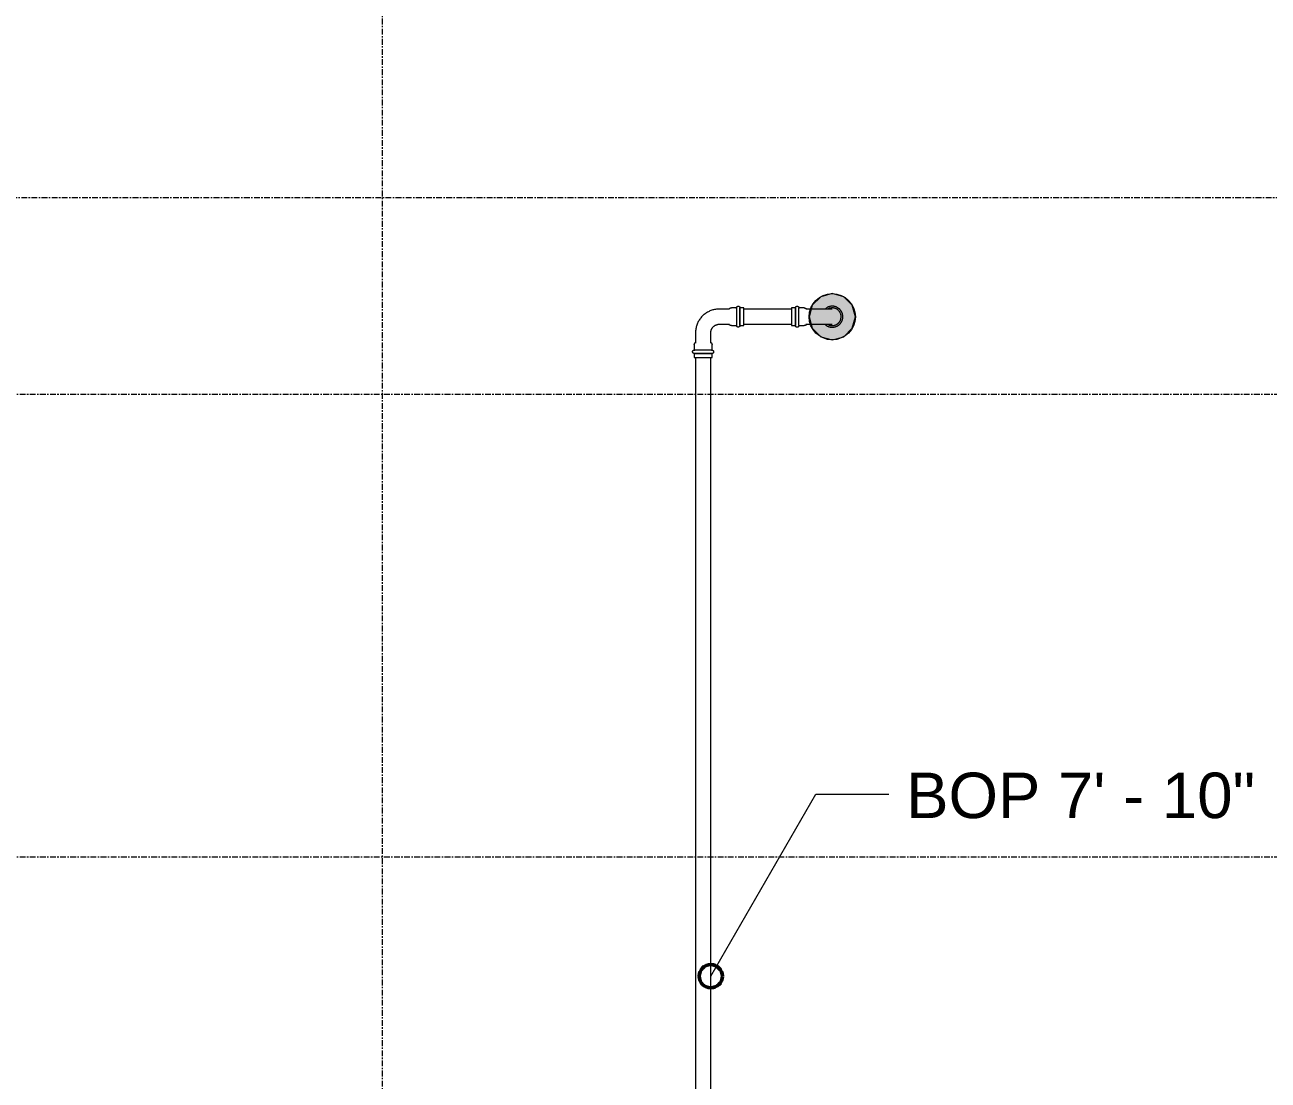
# Model space of a CAD drawing. Header units: inches. Extents: x -3679 to 241, y -496 to 1784.
# Drawn here: x -375.9 to -268.4, y 752.7 to 844 of the extents above; entities that cross this region are included whole.
import ezdxf

# ---------------------------------------------------------------- set-up
doc = ezdxf.new("R2010")
doc.units = ezdxf.units.IN
doc.header["$MEASUREMENT"] = 0
doc.linetypes.add('Grid Line', pattern=[0.875, 0.5, -0.125, 0.125, -0.125])
for name, color, linetype, lineweight in [('A-ANNO-NOTE', 250, 'Continuous', 9), ('G-ANNO-DIMS', 251, 'Continuous', 9), ('P-PIPE', 1, 'Continuous', 9), ('S-GRID', 8, 'Continuous', 9)]:
    doc.layers.add(name, color=color, linetype=linetype, lineweight=lineweight)
doc.styles.add('Arial', font='arial.ttf', dxfattribs={"height": 3.934132})

# ---------------------------------------------------------------- blocks, each defined once
blk = doc.blocks.new('Victaulic-VicPress316-Elbow 90-45deg Style P568_P571 - Standard-V2-SECOND LEVEL')
at = {"layer": 'P-PIPE'}
for p, q in [((-3203.7, 731.1), (-3203.7, 730.2)), ((-3202.39, 730.21), (-3202.39, 731.1)), ((-3203.81, 730.05), (-3203.81, 729.6)), ((-3203.05, 729.6), (-3203.81, 729.6)), ((-3203.81, 729.31), (-3203.81, 728.97)), ((-3203.05, 729.31), (-3203.81, 729.31)), ((-3202.28, 729.6), (-3203.05, 729.6)), ((-3202.28, 729.31), (-3203.05, 729.31)), ((-3202.28, 729.6), (-3202.28, 730.05)), ((-3202.28, 728.97), (-3202.28, 729.31)), ((-3203.81, 728.97), (-3203.05, 728.97)), ((-3203.05, 728.97), (-3202.28, 728.97))]:
    blk.add_line(p, q, dxfattribs=at)
at = {"layer": 'P-PIPE', "flags": 128}
for points in [[(-3203.05, 733.4), (-3203.08, 733.4), (-3203.12, 733.4), (-3203.16, 733.4), (-3203.19, 733.39), (-3203.23, 733.38), (-3203.26, 733.38), (-3203.3, 733.37), (-3203.33, 733.36), (-3203.37, 733.34), (-3203.4, 733.33), (-3203.43, 733.32), (-3203.47, 733.3), (-3203.5, 733.28), (-3203.53, 733.26), (-3203.56, 733.24), (-3203.59, 733.22), (-3203.62, 733.2), (-3203.65, 733.18), (-3203.67, 733.15), (-3203.7, 733.13), (-3203.73, 733.1), (-3203.75, 733.07), (-3203.77, 733.04), (-3203.79, 733.01), (-3203.81, 732.98), (-3203.83, 732.95), (-3203.85, 732.92), (-3203.87, 732.89), (-3203.88, 732.85), (-3203.9, 732.82), (-3203.91, 732.79), (-3203.92, 732.75), (-3203.93, 732.72), (-3203.94, 732.68), (-3203.94, 732.65), (-3203.95, 732.61), (-3203.95, 732.57), (-3203.96, 732.54), (-3203.96, 732.5), (-3203.96, 732.46), (-3203.96, 732.43), (-3203.95, 732.39), (-3203.95, 732.35), (-3203.94, 732.32), (-3203.93, 732.28), (-3203.93, 732.25), (-3203.91, 732.21), (-3203.9, 732.18), (-3203.89, 732.14), (-3203.88, 732.11), (-3203.86, 732.08), (-3203.84, 732.05), (-3203.82, 732.01), (-3203.8, 731.98), (-3203.78, 731.95), (-3203.76, 731.92), (-3203.74, 731.9), (-3203.71, 731.87)], [(-3202.39, 731.86), (-3202.37, 731.88), (-3202.34, 731.91), (-3202.32, 731.94), (-3202.3, 731.97), (-3202.28, 732), (-3202.26, 732.03), (-3202.24, 732.06), (-3202.23, 732.09), (-3202.21, 732.13), (-3202.2, 732.16), (-3202.18, 732.19), (-3202.17, 732.23), (-3202.16, 732.26), (-3202.15, 732.3), (-3202.15, 732.33), (-3202.14, 732.37), (-3202.14, 732.41), (-3202.14, 732.44), (-3202.13, 732.48), (-3202.13, 732.52), (-3202.14, 732.55), (-3202.14, 732.59), (-3202.14, 732.63), (-3202.15, 732.66), (-3202.16, 732.7), (-3202.17, 732.73), (-3202.18, 732.77), (-3202.19, 732.8), (-3202.2, 732.84), (-3202.22, 732.87), (-3202.23, 732.9), (-3202.25, 732.93), (-3202.27, 732.97), (-3202.29, 733), (-3202.31, 733.03), (-3202.33, 733.06), (-3202.35, 733.08), (-3202.38, 733.11), (-3202.4, 733.14), (-3202.43, 733.16), (-3202.46, 733.19), (-3202.49, 733.21), (-3202.51, 733.23), (-3202.55, 733.25), (-3202.58, 733.27), (-3202.61, 733.29), (-3202.64, 733.31), (-3202.67, 733.32), (-3202.71, 733.34), (-3202.74, 733.35), (-3202.78, 733.36), (-3202.81, 733.37), (-3202.85, 733.38), (-3202.88, 733.39), (-3202.92, 733.39), (-3202.95, 733.4), (-3202.99, 733.4), (-3203.03, 733.4), (-3203.05, 733.4)], [(-3203.05, 733.26), (-3203.08, 733.26), (-3203.11, 733.25), (-3203.14, 733.25), (-3203.17, 733.25), (-3203.2, 733.24), (-3203.23, 733.23), (-3203.26, 733.23), (-3203.29, 733.22), (-3203.32, 733.21), (-3203.34, 733.2), (-3203.37, 733.18), (-3203.4, 733.17), (-3203.43, 733.16), (-3203.45, 733.14), (-3203.48, 733.12), (-3203.5, 733.1), (-3203.53, 733.09), (-3203.55, 733.07), (-3203.57, 733.05), (-3203.6, 733.02), (-3203.62, 733), (-3203.64, 732.98), (-3203.66, 732.95), (-3203.67, 732.93), (-3203.69, 732.9), (-3203.71, 732.88), (-3203.72, 732.85), (-3203.74, 732.82), (-3203.75, 732.8), (-3203.76, 732.77), (-3203.77, 732.74), (-3203.78, 732.71), (-3203.79, 732.68), (-3203.8, 732.65), (-3203.8, 732.62), (-3203.81, 732.59), (-3203.81, 732.56), (-3203.81, 732.53), (-3203.81, 732.5), (-3203.81, 732.47), (-3203.81, 732.44), (-3203.81, 732.41), (-3203.8, 732.38), (-3203.8, 732.35), (-3203.79, 732.32), (-3203.78, 732.29), (-3203.78, 732.26), (-3203.77, 732.23), (-3203.76, 732.2), (-3203.74, 732.17), (-3203.73, 732.14), (-3203.72, 732.12), (-3203.7, 732.1)], [(-3203.7, 732.49), (-3203.7, 732.49), (-3203.7, 732.49), (-3203.7, 732.48), (-3203.7, 732.47), (-3203.7, 732.46), (-3203.7, 732.45), (-3203.7, 732.44), (-3203.7, 732.42), (-3203.7, 732.4), (-3203.7, 732.38), (-3203.7, 732.36), (-3203.7, 732.33), (-3203.7, 732.31), (-3203.7, 732.28), (-3203.7, 732.25), (-3203.7, 732.21), (-3203.7, 732.18), (-3203.7, 732.14), (-3203.7, 732.11), (-3203.7, 732.07), (-3203.7, 732.03), (-3203.7, 731.98), (-3203.7, 731.94), (-3203.7, 731.9), (-3203.7, 731.85), (-3203.7, 731.8), (-3203.7, 731.75), (-3203.7, 731.7), (-3203.7, 731.65), (-3203.7, 731.6), (-3203.7, 731.55), (-3203.7, 731.5), (-3203.7, 731.44), (-3203.7, 731.39), (-3203.7, 731.33), (-3203.7, 731.28), (-3203.7, 731.22), (-3203.7, 731.17), (-3203.7, 731.11), (-3203.7, 731.1)], [(-3202.39, 732.1), (-3202.37, 732.13), (-3202.36, 732.16), (-3202.34, 732.18), (-3202.33, 732.21), (-3202.32, 732.24), (-3202.31, 732.27), (-3202.3, 732.3), (-3202.3, 732.33), (-3202.29, 732.36), (-3202.29, 732.39), (-3202.28, 732.42), (-3202.28, 732.45), (-3202.28, 732.48), (-3202.28, 732.51), (-3202.28, 732.54), (-3202.28, 732.57), (-3202.29, 732.6), (-3202.29, 732.63), (-3202.3, 732.66), (-3202.31, 732.69), (-3202.32, 732.72), (-3202.33, 732.75), (-3202.34, 732.78), (-3202.35, 732.81), (-3202.36, 732.84), (-3202.38, 732.86), (-3202.39, 732.89), (-3202.41, 732.92), (-3202.43, 732.94), (-3202.44, 732.97), (-3202.46, 732.99), (-3202.48, 733.01), (-3202.51, 733.03), (-3202.53, 733.06), (-3202.55, 733.08), (-3202.58, 733.09), (-3202.6, 733.11), (-3202.62, 733.13), (-3202.65, 733.15), (-3202.68, 733.16), (-3202.7, 733.18), (-3202.73, 733.19), (-3202.76, 733.2), (-3202.79, 733.21), (-3202.82, 733.22), (-3202.85, 733.23), (-3202.88, 733.24), (-3202.91, 733.24), (-3202.94, 733.25), (-3202.97, 733.25), (-3203, 733.26), (-3203.03, 733.26), (-3203.05, 733.26)], [(-3202.39, 731.1), (-3202.39, 731.15), (-3202.39, 731.21), (-3202.39, 731.26), (-3202.39, 731.32), (-3202.39, 731.37), (-3202.39, 731.43), (-3202.39, 731.48), (-3202.39, 731.54), (-3202.39, 731.59), (-3202.39, 731.64), (-3202.39, 731.69), (-3202.39, 731.74), (-3202.39, 731.79), (-3202.39, 731.84), (-3202.39, 731.88), (-3202.39, 731.93), (-3202.39, 731.97), (-3202.39, 732.02), (-3202.39, 732.06), (-3202.39, 732.1), (-3202.39, 732.13), (-3202.39, 732.17), (-3202.39, 732.21), (-3202.39, 732.24), (-3202.39, 732.27), (-3202.39, 732.3), (-3202.39, 732.33), (-3202.39, 732.35), (-3202.39, 732.37), (-3202.39, 732.4), (-3202.39, 732.41), (-3202.39, 732.43), (-3202.39, 732.45), (-3202.39, 732.46), (-3202.39, 732.47), (-3202.39, 732.48), (-3202.39, 732.48), (-3202.39, 732.49), (-3202.39, 732.49), (-3202.39, 732.49)], [(-3203.81, 730.05), (-3203.81, 730.06), (-3203.81, 730.07), (-3203.81, 730.08), (-3203.81, 730.09), (-3203.81, 730.11), (-3203.8, 730.12), (-3203.8, 730.13), (-3203.8, 730.14), (-3203.8, 730.15), (-3203.79, 730.16), (-3203.79, 730.17), (-3203.78, 730.18), (-3203.78, 730.19), (-3203.77, 730.2), (-3203.76, 730.2), (-3203.76, 730.21), (-3203.75, 730.22), (-3203.74, 730.23), (-3203.74, 730.24), (-3203.73, 730.25), (-3203.72, 730.25), (-3203.71, 730.26), (-3203.71, 730.27), (-3203.7, 730.27)], [(-3202.39, 730.27), (-3202.38, 730.26), (-3202.37, 730.26), (-3202.36, 730.25), (-3202.36, 730.24), (-3202.35, 730.23), (-3202.34, 730.22), (-3202.33, 730.22), (-3202.33, 730.21), (-3202.32, 730.2), (-3202.32, 730.19), (-3202.31, 730.18), (-3202.31, 730.17), (-3202.3, 730.16), (-3202.3, 730.15), (-3202.29, 730.14), (-3202.29, 730.13), (-3202.29, 730.12), (-3202.29, 730.11), (-3202.28, 730.1), (-3202.28, 730.09), (-3202.28, 730.07), (-3202.28, 730.06), (-3202.28, 730.05), (-3202.28, 730.05)], [(-3203.81, 729.31), (-3203.82, 729.31), (-3203.82, 729.31), (-3203.83, 729.31), (-3203.84, 729.31), (-3203.84, 729.31), (-3203.85, 729.31), (-3203.85, 729.31), (-3203.86, 729.32), (-3203.86, 729.32), (-3203.87, 729.32), (-3203.87, 729.32), (-3203.88, 729.32), (-3203.88, 729.33), (-3203.89, 729.33), (-3203.89, 729.33), (-3203.9, 729.34), (-3203.9, 729.34), (-3203.91, 729.34), (-3203.91, 729.35), (-3203.92, 729.35), (-3203.92, 729.36), (-3203.92, 729.36), (-3203.93, 729.37), (-3203.93, 729.37), (-3203.93, 729.38), (-3203.94, 729.38), (-3203.94, 729.39), (-3203.94, 729.39), (-3203.95, 729.4), (-3203.95, 729.4), (-3203.95, 729.41), (-3203.95, 729.41), (-3203.95, 729.42), (-3203.95, 729.42), (-3203.96, 729.43), (-3203.96, 729.44), (-3203.96, 729.44), (-3203.96, 729.45), (-3203.96, 729.45), (-3203.96, 729.46), (-3203.96, 729.46), (-3203.96, 729.47), (-3203.96, 729.48), (-3203.96, 729.48), (-3203.95, 729.49), (-3203.95, 729.49), (-3203.95, 729.5), (-3203.95, 729.5), (-3203.95, 729.51), (-3203.94, 729.51), (-3203.94, 729.52), (-3203.94, 729.52), (-3203.94, 729.53), (-3203.93, 729.53), (-3203.93, 729.54), (-3203.93, 729.54), (-3203.92, 729.55), (-3203.92, 729.55), (-3203.92, 729.56), (-3203.91, 729.56), (-3203.91, 729.57), (-3203.9, 729.57), (-3203.9, 729.57), (-3203.89, 729.58), (-3203.89, 729.58), (-3203.88, 729.58), (-3203.88, 729.58), (-3203.87, 729.59), (-3203.87, 729.59), (-3203.86, 729.59), (-3203.86, 729.59), (-3203.85, 729.59), (-3203.84, 729.6), (-3203.84, 729.6), (-3203.83, 729.6), (-3203.83, 729.6), (-3203.82, 729.6), (-3203.82, 729.6), (-3203.81, 729.6)], [(-3203.05, 729.6), (-3203.08, 729.6), (-3203.11, 729.6), (-3203.14, 729.6), (-3203.17, 729.6), (-3203.2, 729.6), (-3203.23, 729.6), (-3203.26, 729.6), (-3203.29, 729.6), (-3203.32, 729.6), (-3203.34, 729.6), (-3203.37, 729.6), (-3203.4, 729.6), (-3203.43, 729.6), (-3203.45, 729.6), (-3203.48, 729.6), (-3203.5, 729.6), (-3203.53, 729.6), (-3203.55, 729.6), (-3203.57, 729.6), (-3203.6, 729.6), (-3203.62, 729.6), (-3203.64, 729.6), (-3203.66, 729.6), (-3203.67, 729.6), (-3203.69, 729.6), (-3203.71, 729.6), (-3203.72, 729.6), (-3203.74, 729.6), (-3203.75, 729.6), (-3203.76, 729.6), (-3203.77, 729.6), (-3203.78, 729.6), (-3203.79, 729.6), (-3203.8, 729.6), (-3203.8, 729.6), (-3203.81, 729.6), (-3203.81, 729.6), (-3203.81, 729.6), (-3203.81, 729.6), (-3203.81, 729.6)], [(-3203.81, 729.6), (-3203.81, 729.6), (-3203.81, 729.6), (-3203.81, 729.6), (-3203.8, 729.6), (-3203.8, 729.6), (-3203.79, 729.6), (-3203.78, 729.6), (-3203.77, 729.6)], [(-3203.77, 729.31), (-3203.78, 729.31), (-3203.79, 729.31), (-3203.8, 729.31), (-3203.8, 729.31), (-3203.81, 729.31), (-3203.81, 729.31), (-3203.81, 729.31), (-3203.81, 729.31), (-3203.81, 729.31)], [(-3203.81, 729.31), (-3203.81, 729.31), (-3203.81, 729.31), (-3203.81, 729.31), (-3203.8, 729.31), (-3203.8, 729.31), (-3203.79, 729.31), (-3203.78, 729.31), (-3203.77, 729.31), (-3203.76, 729.31), (-3203.75, 729.31), (-3203.74, 729.31), (-3203.73, 729.31), (-3203.71, 729.31), (-3203.7, 729.31), (-3203.68, 729.31), (-3203.66, 729.31), (-3203.64, 729.31), (-3203.62, 729.31), (-3203.6, 729.31), (-3203.58, 729.31), (-3203.56, 729.31), (-3203.53, 729.31), (-3203.51, 729.31), (-3203.49, 729.31), (-3203.46, 729.31), (-3203.43, 729.31), (-3203.41, 729.31), (-3203.38, 729.31), (-3203.35, 729.31), (-3203.32, 729.31), (-3203.29, 729.31), (-3203.27, 729.31), (-3203.24, 729.31), (-3203.21, 729.31), (-3203.18, 729.31), (-3203.15, 729.31), (-3203.12, 729.31), (-3203.08, 729.31), (-3203.05, 729.31), (-3203.05, 729.31)], [(-3202.28, 729.6), (-3202.28, 729.6), (-3202.28, 729.6), (-3202.29, 729.6), (-3202.29, 729.6), (-3202.29, 729.6), (-3202.3, 729.6), (-3202.31, 729.6), (-3202.32, 729.6), (-3202.33, 729.6), (-3202.34, 729.6), (-3202.35, 729.6), (-3202.37, 729.6), (-3202.38, 729.6), (-3202.4, 729.6), (-3202.41, 729.6), (-3202.43, 729.6), (-3202.45, 729.6), (-3202.47, 729.6), (-3202.49, 729.6), (-3202.51, 729.6), (-3202.53, 729.6), (-3202.56, 729.6), (-3202.58, 729.6), (-3202.61, 729.6), (-3202.63, 729.6), (-3202.66, 729.6), (-3202.68, 729.6), (-3202.71, 729.6), (-3202.74, 729.6), (-3202.77, 729.6), (-3202.8, 729.6), (-3202.83, 729.6), (-3202.86, 729.6), (-3202.89, 729.6), (-3202.92, 729.6), (-3202.95, 729.6), (-3202.98, 729.6), (-3203.01, 729.6), (-3203.04, 729.6), (-3203.05, 729.6)], [(-3203.05, 729.31), (-3203.02, 729.31), (-3202.98, 729.31), (-3202.95, 729.31), (-3202.92, 729.31), (-3202.89, 729.31), (-3202.86, 729.31), (-3202.83, 729.31), (-3202.8, 729.31), (-3202.78, 729.31), (-3202.75, 729.31), (-3202.72, 729.31), (-3202.69, 729.31), (-3202.67, 729.31), (-3202.64, 729.31), (-3202.61, 729.31), (-3202.59, 729.31), (-3202.56, 729.31), (-3202.54, 729.31), (-3202.52, 729.31), (-3202.5, 729.31), (-3202.48, 729.31), (-3202.46, 729.31), (-3202.44, 729.31), (-3202.42, 729.31), (-3202.4, 729.31), (-3202.39, 729.31), (-3202.37, 729.31), (-3202.36, 729.31), (-3202.34, 729.31), (-3202.33, 729.31), (-3202.32, 729.31), (-3202.31, 729.31), (-3202.3, 729.31), (-3202.3, 729.31), (-3202.29, 729.31), (-3202.29, 729.31), (-3202.28, 729.31), (-3202.28, 729.31), (-3202.28, 729.31), (-3202.28, 729.31)], [(-3202.32, 729.6), (-3202.31, 729.6), (-3202.3, 729.6), (-3202.3, 729.6), (-3202.29, 729.6), (-3202.29, 729.6), (-3202.28, 729.6), (-3202.28, 729.6), (-3202.28, 729.6), (-3202.28, 729.6)], [(-3202.28, 729.31), (-3202.28, 729.31), (-3202.28, 729.31), (-3202.29, 729.31), (-3202.29, 729.31), (-3202.29, 729.31), (-3202.3, 729.31), (-3202.31, 729.31), (-3202.32, 729.31)], [(-3202.28, 729.6), (-3202.27, 729.6), (-3202.27, 729.6), (-3202.26, 729.6), (-3202.26, 729.6), (-3202.25, 729.6), (-3202.24, 729.6), (-3202.24, 729.59), (-3202.23, 729.59), (-3202.23, 729.59), (-3202.22, 729.59), (-3202.22, 729.59), (-3202.21, 729.58), (-3202.21, 729.58), (-3202.2, 729.58), (-3202.2, 729.57), (-3202.19, 729.57), (-3202.19, 729.57), (-3202.18, 729.56), (-3202.18, 729.56), (-3202.18, 729.56), (-3202.17, 729.55), (-3202.17, 729.55), (-3202.16, 729.54), (-3202.16, 729.54), (-3202.16, 729.53), (-3202.15, 729.53), (-3202.15, 729.52), (-3202.15, 729.52), (-3202.15, 729.51), (-3202.14, 729.51), (-3202.14, 729.5), (-3202.14, 729.5), (-3202.14, 729.49), (-3202.14, 729.48), (-3202.14, 729.48), (-3202.14, 729.47), (-3202.13, 729.47), (-3202.13, 729.46), (-3202.13, 729.46), (-3202.13, 729.45), (-3202.13, 729.44), (-3202.13, 729.44), (-3202.14, 729.43), (-3202.14, 729.43), (-3202.14, 729.42), (-3202.14, 729.42), (-3202.14, 729.41), (-3202.14, 729.4), (-3202.14, 729.4), (-3202.15, 729.39), (-3202.15, 729.39), (-3202.15, 729.38), (-3202.16, 729.38), (-3202.16, 729.37), (-3202.16, 729.37), (-3202.17, 729.36), (-3202.17, 729.36), (-3202.17, 729.35), (-3202.18, 729.35), (-3202.18, 729.35), (-3202.19, 729.34), (-3202.19, 729.34), (-3202.19, 729.34), (-3202.2, 729.33), (-3202.2, 729.33), (-3202.21, 729.33), (-3202.21, 729.32), (-3202.22, 729.32), (-3202.23, 729.32), (-3202.23, 729.32), (-3202.24, 729.32), (-3202.24, 729.31), (-3202.25, 729.31), (-3202.25, 729.31), (-3202.26, 729.31), (-3202.26, 729.31), (-3202.27, 729.31), (-3202.28, 729.31), (-3202.28, 729.31)]]:
    blk.add_lwpolyline(points, dxfattribs=at)
blk = doc.blocks.new('Victaulic-VicPress316-Elbow 90-45deg Style P568_P571 - Standard-V1-SECOND LEVEL')
at = {"layer": 'P-PIPE'}
for p, q in [((-0.77, 3.52), (-0.77, 3.18)), ((0.77, 3.52), (-0.77, 3.52)), ((0.77, 3.18), (0.77, 3.52)), ((-0.77, 3.18), (0.77, 3.18)), ((-0.77, 2.89), (-0.77, 2.44)), ((-0.77, 2.89), (0.77, 2.89)), ((-0.66, 2.28), (-0.66, 1.39)), ((0.66, 1.39), (0.66, 2.28)), ((0.77, 2.44), (0.77, 2.89)), ((-3.18, 0.77), (-3.52, 0.77)), ((-3.52, 0.77), (-3.52, -0.77)), ((-3.18, -0.77), (-3.18, 0.77)), ((-2.44, 0.77), (-2.89, 0.77)), ((-2.89, -0.77), (-2.89, 0.77)), ((-1.39, 0.66), (-2.28, 0.66)), ((-3.52, -0.77), (-3.18, -0.77)), ((-2.89, -0.77), (-2.44, -0.77)), ((-2.28, -0.66), (-1.39, -0.66))]:
    blk.add_line(p, q, dxfattribs=at)
at = {"layer": 'P-PIPE', "flags": 128}
for points in [[(-0.77, 2.89), (-0.77, 2.89), (-0.78, 2.89), (-0.78, 2.89), (-0.79, 2.89), (-0.8, 2.89), (-0.8, 2.89), (-0.81, 2.9), (-0.81, 2.9), (-0.82, 2.9), (-0.82, 2.9), (-0.83, 2.9), (-0.83, 2.91), (-0.84, 2.91), (-0.84, 2.91), (-0.85, 2.92), (-0.85, 2.92), (-0.86, 2.92), (-0.86, 2.93), (-0.87, 2.93), (-0.87, 2.93), (-0.87, 2.94), (-0.88, 2.94), (-0.88, 2.95), (-0.89, 2.95), (-0.89, 2.96), (-0.89, 2.96), (-0.89, 2.97), (-0.9, 2.97), (-0.9, 2.98), (-0.9, 2.98), (-0.9, 2.99), (-0.91, 2.99), (-0.91, 3), (-0.91, 3.01), (-0.91, 3.01), (-0.91, 3.02), (-0.91, 3.02), (-0.91, 3.03), (-0.91, 3.03), (-0.91, 3.04), (-0.91, 3.05), (-0.91, 3.05), (-0.91, 3.06), (-0.91, 3.06), (-0.91, 3.07), (-0.91, 3.07), (-0.91, 3.08), (-0.9, 3.09), (-0.9, 3.09), (-0.9, 3.1), (-0.9, 3.1), (-0.89, 3.11), (-0.89, 3.11), (-0.89, 3.12), (-0.88, 3.12), (-0.88, 3.13), (-0.88, 3.13), (-0.87, 3.14), (-0.87, 3.14), (-0.86, 3.14), (-0.86, 3.15), (-0.86, 3.15), (-0.85, 3.15), (-0.85, 3.16), (-0.84, 3.16), (-0.84, 3.16), (-0.83, 3.17), (-0.83, 3.17), (-0.82, 3.17), (-0.82, 3.17), (-0.81, 3.17), (-0.8, 3.18), (-0.8, 3.18), (-0.79, 3.18), (-0.79, 3.18), (-0.78, 3.18), (-0.78, 3.18), (-0.77, 3.18), (-0.77, 3.18)], [(0.77, 3.18), (0.77, 3.18), (0.76, 3.18), (0.76, 3.18), (0.76, 3.18), (0.75, 3.18), (0.74, 3.18), (0.74, 3.18), (0.73, 3.18), (0.72, 3.18), (0.71, 3.18), (0.69, 3.18), (0.68, 3.18), (0.67, 3.18), (0.65, 3.18), (0.63, 3.18), (0.61, 3.18), (0.6, 3.18), (0.58, 3.18), (0.56, 3.18), (0.53, 3.18), (0.51, 3.18), (0.49, 3.18), (0.46, 3.18), (0.44, 3.18), (0.41, 3.18), (0.39, 3.18), (0.36, 3.18), (0.33, 3.18), (0.31, 3.18), (0.28, 3.18), (0.25, 3.18), (0.22, 3.18), (0.19, 3.18), (0.16, 3.18), (0.13, 3.18), (0.1, 3.18), (0.07, 3.18), (0.04, 3.18), (0.01, 3.18), (-0.02, 3.18), (-0.05, 3.18), (-0.08, 3.18), (-0.11, 3.18), (-0.14, 3.18), (-0.17, 3.18), (-0.2, 3.18), (-0.23, 3.18), (-0.26, 3.18), (-0.29, 3.18), (-0.32, 3.18), (-0.35, 3.18), (-0.37, 3.18), (-0.4, 3.18), (-0.43, 3.18), (-0.45, 3.18), (-0.48, 3.18), (-0.5, 3.18), (-0.52, 3.18), (-0.54, 3.18), (-0.57, 3.18), (-0.59, 3.18), (-0.6, 3.18), (-0.62, 3.18), (-0.64, 3.18), (-0.66, 3.18), (-0.67, 3.18), (-0.69, 3.18), (-0.7, 3.18), (-0.71, 3.18), (-0.72, 3.18), (-0.73, 3.18), (-0.74, 3.18), (-0.75, 3.18), (-0.75, 3.18), (-0.76, 3.18), (-0.76, 3.18), (-0.77, 3.18), (-0.77, 3.18), (-0.77, 3.18)], [(-0.77, 3.18), (-0.77, 3.18), (-0.76, 3.18), (-0.76, 3.18), (-0.76, 3.18), (-0.75, 3.18), (-0.74, 3.18), (-0.74, 3.18), (-0.73, 3.18)], [(-0.77, 2.89), (-0.77, 2.89), (-0.76, 2.89), (-0.76, 2.89), (-0.76, 2.89), (-0.75, 2.89), (-0.74, 2.89), (-0.74, 2.89), (-0.73, 2.89), (-0.72, 2.89), (-0.71, 2.89), (-0.69, 2.89), (-0.68, 2.89), (-0.67, 2.89), (-0.65, 2.89), (-0.63, 2.89), (-0.61, 2.89), (-0.6, 2.89), (-0.58, 2.89), (-0.56, 2.89), (-0.53, 2.89), (-0.51, 2.89), (-0.49, 2.89), (-0.46, 2.89), (-0.44, 2.89), (-0.41, 2.89), (-0.39, 2.89), (-0.36, 2.89), (-0.33, 2.89), (-0.31, 2.89), (-0.28, 2.89), (-0.25, 2.89), (-0.22, 2.89), (-0.19, 2.89), (-0.16, 2.89), (-0.13, 2.89), (-0.1, 2.89), (-0.07, 2.89), (-0.04, 2.89), (-0.01, 2.89), (0.02, 2.89), (0.05, 2.89), (0.08, 2.89), (0.11, 2.89), (0.14, 2.89), (0.17, 2.89), (0.2, 2.89), (0.23, 2.89), (0.26, 2.89), (0.29, 2.89), (0.32, 2.89), (0.35, 2.89), (0.37, 2.89), (0.4, 2.89), (0.43, 2.89), (0.45, 2.89), (0.48, 2.89), (0.5, 2.89), (0.52, 2.89), (0.54, 2.89), (0.57, 2.89), (0.59, 2.89), (0.6, 2.89), (0.62, 2.89), (0.64, 2.89), (0.66, 2.89), (0.67, 2.89), (0.69, 2.89), (0.7, 2.89), (0.71, 2.89), (0.72, 2.89), (0.73, 2.89), (0.74, 2.89), (0.75, 2.89), (0.75, 2.89), (0.76, 2.89), (0.76, 2.89), (0.77, 2.89), (0.77, 2.89), (0.77, 2.89)], [(-0.72, 2.89), (-0.73, 2.89), (-0.74, 2.89), (-0.75, 2.89), (-0.75, 2.89), (-0.76, 2.89), (-0.76, 2.89), (-0.77, 2.89), (-0.77, 2.89), (-0.77, 2.89)], [(-0.66, 2.22), (-0.67, 2.23), (-0.67, 2.23), (-0.68, 2.24), (-0.69, 2.25), (-0.7, 2.26), (-0.7, 2.27), (-0.71, 2.27), (-0.72, 2.28), (-0.72, 2.29), (-0.73, 2.3), (-0.73, 2.31), (-0.74, 2.32), (-0.74, 2.33), (-0.75, 2.34), (-0.75, 2.35), (-0.76, 2.36), (-0.76, 2.37), (-0.76, 2.38), (-0.76, 2.39), (-0.76, 2.4), (-0.77, 2.42), (-0.77, 2.43), (-0.77, 2.44), (-0.77, 2.44)], [(0.77, 2.44), (0.77, 2.43), (0.77, 2.42), (0.76, 2.41), (0.76, 2.4), (0.76, 2.38), (0.76, 2.37), (0.76, 2.36), (0.75, 2.35), (0.75, 2.34), (0.74, 2.33), (0.74, 2.32), (0.74, 2.31), (0.73, 2.3), (0.72, 2.29), (0.72, 2.29), (0.71, 2.28), (0.71, 2.27), (0.7, 2.26), (0.69, 2.25), (0.68, 2.24), (0.68, 2.24), (0.67, 2.23), (0.66, 2.22), (0.66, 2.22)], [(0.72, 3.18), (0.73, 3.18), (0.74, 3.18), (0.75, 3.18), (0.75, 3.18), (0.76, 3.18), (0.76, 3.18), (0.77, 3.18), (0.77, 3.18), (0.77, 3.18)], [(0.77, 2.89), (0.77, 2.89), (0.76, 2.89), (0.76, 2.89), (0.76, 2.89), (0.75, 2.89), (0.74, 2.89), (0.74, 2.89), (0.73, 2.89)], [(0.77, 3.18), (0.77, 3.18), (0.78, 3.18), (0.78, 3.18), (0.79, 3.18), (0.8, 3.18), (0.8, 3.18), (0.81, 3.18), (0.81, 3.17), (0.82, 3.17), (0.82, 3.17), (0.83, 3.17), (0.83, 3.17), (0.84, 3.16), (0.84, 3.16), (0.85, 3.16), (0.85, 3.15), (0.86, 3.15), (0.86, 3.15), (0.87, 3.14), (0.87, 3.14), (0.87, 3.13), (0.88, 3.13), (0.88, 3.12), (0.89, 3.12), (0.89, 3.11), (0.89, 3.11), (0.89, 3.1), (0.9, 3.1), (0.9, 3.09), (0.9, 3.09), (0.9, 3.08), (0.91, 3.08), (0.91, 3.07), (0.91, 3.07), (0.91, 3.06), (0.91, 3.05), (0.91, 3.05), (0.91, 3.04), (0.91, 3.04), (0.91, 3.03), (0.91, 3.03), (0.91, 3.02), (0.91, 3.01), (0.91, 3.01), (0.91, 3), (0.91, 3), (0.91, 2.99), (0.9, 2.99), (0.9, 2.98), (0.9, 2.98), (0.9, 2.97), (0.89, 2.97), (0.89, 2.96), (0.89, 2.96), (0.88, 2.95), (0.88, 2.95), (0.88, 2.94), (0.87, 2.94), (0.87, 2.93), (0.86, 2.93), (0.86, 2.92), (0.86, 2.92), (0.85, 2.92), (0.85, 2.91), (0.84, 2.91), (0.84, 2.91), (0.83, 2.91), (0.83, 2.9), (0.82, 2.9), (0.82, 2.9), (0.81, 2.9), (0.8, 2.9), (0.8, 2.89), (0.79, 2.89), (0.79, 2.89), (0.78, 2.89), (0.78, 2.89), (0.77, 2.89), (0.77, 2.89)], [(-0.66, 1.39), (-0.66, 1.36), (-0.66, 1.33), (-0.66, 1.3), (-0.67, 1.28), (-0.67, 1.25), (-0.68, 1.22), (-0.69, 1.19), (-0.69, 1.16), (-0.7, 1.13), (-0.72, 1.11), (-0.73, 1.08), (-0.74, 1.05), (-0.75, 1.03), (-0.77, 1), (-0.79, 0.98), (-0.8, 0.95), (-0.82, 0.93), (-0.84, 0.91), (-0.86, 0.89), (-0.88, 0.87), (-0.9, 0.85), (-0.92, 0.83), (-0.95, 0.81), (-0.97, 0.79), (-1, 0.77), (-1.02, 0.76), (-1.05, 0.74), (-1.07, 0.73), (-1.1, 0.72), (-1.13, 0.71), (-1.15, 0.7), (-1.18, 0.69), (-1.21, 0.68), (-1.24, 0.67), (-1.27, 0.67), (-1.3, 0.66), (-1.33, 0.66), (-1.36, 0.66), (-1.39, 0.66), (-1.39, 0.66)], [(-1.39, -0.66), (-1.31, -0.66), (-1.23, -0.65), (-1.15, -0.64), (-1.07, -0.63), (-0.99, -0.62), (-0.91, -0.6), (-0.83, -0.58), (-0.75, -0.55), (-0.67, -0.53), (-0.59, -0.5), (-0.52, -0.46), (-0.45, -0.43), (-0.37, -0.39), (-0.3, -0.34), (-0.24, -0.3), (-0.17, -0.25), (-0.1, -0.2), (-0.04, -0.15), (0.02, -0.09), (0.08, -0.04), (0.13, 0.02), (0.19, 0.09), (0.24, 0.15), (0.29, 0.22), (0.33, 0.29), (0.38, 0.35), (0.42, 0.43), (0.45, 0.5), (0.49, 0.57), (0.52, 0.65), (0.55, 0.73), (0.57, 0.81), (0.59, 0.88), (0.61, 0.96), (0.63, 1.04), (0.64, 1.13), (0.65, 1.21), (0.65, 1.29), (0.66, 1.37), (0.66, 1.39)], [(-3.18, 0.77), (-3.18, 0.77), (-3.18, 0.78), (-3.18, 0.78), (-3.18, 0.79), (-3.18, 0.8), (-3.18, 0.8), (-3.18, 0.81), (-3.17, 0.81), (-3.17, 0.82), (-3.17, 0.82), (-3.17, 0.83), (-3.17, 0.83), (-3.16, 0.84), (-3.16, 0.84), (-3.16, 0.85), (-3.15, 0.85), (-3.15, 0.86), (-3.15, 0.86), (-3.14, 0.87), (-3.14, 0.87), (-3.13, 0.87), (-3.13, 0.88), (-3.12, 0.88), (-3.12, 0.89), (-3.11, 0.89), (-3.11, 0.89), (-3.1, 0.89), (-3.1, 0.9), (-3.09, 0.9), (-3.09, 0.9), (-3.08, 0.9), (-3.08, 0.91), (-3.07, 0.91), (-3.07, 0.91), (-3.06, 0.91), (-3.05, 0.91), (-3.05, 0.91), (-3.04, 0.91), (-3.04, 0.91), (-3.03, 0.91), (-3.03, 0.91), (-3.02, 0.91), (-3.01, 0.91), (-3.01, 0.91), (-3, 0.91), (-3, 0.91), (-2.99, 0.91), (-2.99, 0.9), (-2.98, 0.9), (-2.98, 0.9), (-2.97, 0.9), (-2.97, 0.89), (-2.96, 0.89), (-2.96, 0.89), (-2.95, 0.88), (-2.95, 0.88), (-2.94, 0.88), (-2.94, 0.87), (-2.93, 0.87), (-2.93, 0.86), (-2.92, 0.86), (-2.92, 0.86), (-2.92, 0.85), (-2.91, 0.85), (-2.91, 0.84), (-2.91, 0.84), (-2.91, 0.83), (-2.9, 0.83), (-2.9, 0.82), (-2.9, 0.82), (-2.9, 0.81), (-2.9, 0.8), (-2.89, 0.8), (-2.89, 0.79), (-2.89, 0.79), (-2.89, 0.78), (-2.89, 0.78), (-2.89, 0.77), (-2.89, 0.77)], [(-3.18, 0.77), (-3.18, 0.77), (-3.18, 0.76), (-3.18, 0.76), (-3.18, 0.76), (-3.18, 0.75), (-3.18, 0.74), (-3.18, 0.74), (-3.18, 0.73), (-3.18, 0.72), (-3.18, 0.71), (-3.18, 0.69), (-3.18, 0.68), (-3.18, 0.67), (-3.18, 0.65), (-3.18, 0.63), (-3.18, 0.61), (-3.18, 0.6), (-3.18, 0.58), (-3.18, 0.56), (-3.18, 0.53), (-3.18, 0.51), (-3.18, 0.49), (-3.18, 0.46), (-3.18, 0.44), (-3.18, 0.41), (-3.18, 0.39), (-3.18, 0.36), (-3.18, 0.33), (-3.18, 0.31), (-3.18, 0.28), (-3.18, 0.25), (-3.18, 0.22), (-3.18, 0.19), (-3.18, 0.16), (-3.18, 0.13), (-3.18, 0.1), (-3.18, 0.07), (-3.18, 0.04), (-3.18, 0.01), (-3.18, -0.02), (-3.18, -0.05), (-3.18, -0.08), (-3.18, -0.11), (-3.18, -0.14), (-3.18, -0.17), (-3.18, -0.2), (-3.18, -0.23), (-3.18, -0.26), (-3.18, -0.29), (-3.18, -0.32), (-3.18, -0.35), (-3.18, -0.37), (-3.18, -0.4), (-3.18, -0.43), (-3.18, -0.45), (-3.18, -0.48), (-3.18, -0.5), (-3.18, -0.52), (-3.18, -0.54), (-3.18, -0.57), (-3.18, -0.59), (-3.18, -0.6), (-3.18, -0.62), (-3.18, -0.64), (-3.18, -0.66), (-3.18, -0.67), (-3.18, -0.69), (-3.18, -0.7), (-3.18, -0.71), (-3.18, -0.72), (-3.18, -0.73), (-3.18, -0.74), (-3.18, -0.75), (-3.18, -0.75), (-3.18, -0.76), (-3.18, -0.76), (-3.18, -0.77), (-3.18, -0.77), (-3.18, -0.77)], [(-3.18, 0.72), (-3.18, 0.73), (-3.18, 0.74), (-3.18, 0.75), (-3.18, 0.75), (-3.18, 0.76), (-3.18, 0.76), (-3.18, 0.77), (-3.18, 0.77), (-3.18, 0.77)], [(-2.89, -0.77), (-2.89, -0.77), (-2.89, -0.76), (-2.89, -0.76), (-2.89, -0.76), (-2.89, -0.75), (-2.89, -0.74), (-2.89, -0.74), (-2.89, -0.73), (-2.89, -0.72), (-2.89, -0.71), (-2.89, -0.69), (-2.89, -0.68), (-2.89, -0.67), (-2.89, -0.65), (-2.89, -0.63), (-2.89, -0.61), (-2.89, -0.6), (-2.89, -0.58), (-2.89, -0.56), (-2.89, -0.53), (-2.89, -0.51), (-2.89, -0.49), (-2.89, -0.46), (-2.89, -0.44), (-2.89, -0.41), (-2.89, -0.39), (-2.89, -0.36), (-2.89, -0.33), (-2.89, -0.31), (-2.89, -0.28), (-2.89, -0.25), (-2.89, -0.22), (-2.89, -0.19), (-2.89, -0.16), (-2.89, -0.13), (-2.89, -0.1), (-2.89, -0.07), (-2.89, -0.04), (-2.89, -0.01), (-2.89, 0.02), (-2.89, 0.05), (-2.89, 0.08), (-2.89, 0.11), (-2.89, 0.14), (-2.89, 0.17), (-2.89, 0.2), (-2.89, 0.23), (-2.89, 0.26), (-2.89, 0.29), (-2.89, 0.32), (-2.89, 0.35), (-2.89, 0.37), (-2.89, 0.4), (-2.89, 0.43), (-2.89, 0.45), (-2.89, 0.48), (-2.89, 0.5), (-2.89, 0.52), (-2.89, 0.54), (-2.89, 0.57), (-2.89, 0.59), (-2.89, 0.6), (-2.89, 0.62), (-2.89, 0.64), (-2.89, 0.66), (-2.89, 0.67), (-2.89, 0.69), (-2.89, 0.7), (-2.89, 0.71), (-2.89, 0.72), (-2.89, 0.73), (-2.89, 0.74), (-2.89, 0.75), (-2.89, 0.75), (-2.89, 0.76), (-2.89, 0.76), (-2.89, 0.77), (-2.89, 0.77), (-2.89, 0.77)], [(-2.89, 0.77), (-2.89, 0.77), (-2.89, 0.76), (-2.89, 0.76), (-2.89, 0.76), (-2.89, 0.75), (-2.89, 0.74), (-2.89, 0.74), (-2.89, 0.73)], [(-2.44, 0.77), (-2.43, 0.77), (-2.42, 0.77), (-2.41, 0.76), (-2.4, 0.76), (-2.38, 0.76), (-2.37, 0.76), (-2.36, 0.76), (-2.35, 0.75), (-2.34, 0.75), (-2.33, 0.74), (-2.32, 0.74), (-2.31, 0.74), (-2.3, 0.73), (-2.29, 0.72), (-2.29, 0.72), (-2.28, 0.71), (-2.27, 0.71), (-2.26, 0.7), (-2.25, 0.69), (-2.24, 0.68), (-2.24, 0.68), (-2.23, 0.67), (-2.22, 0.66), (-2.22, 0.66)], [(-3.18, -0.77), (-3.18, -0.77), (-3.18, -0.76), (-3.18, -0.76), (-3.18, -0.76), (-3.18, -0.75), (-3.18, -0.74), (-3.18, -0.74), (-3.18, -0.73)], [(-2.89, -0.77), (-2.89, -0.77), (-2.89, -0.78), (-2.89, -0.78), (-2.89, -0.79), (-2.89, -0.8), (-2.89, -0.8), (-2.9, -0.81), (-2.9, -0.81), (-2.9, -0.82), (-2.9, -0.82), (-2.9, -0.83), (-2.91, -0.83), (-2.91, -0.84), (-2.91, -0.84), (-2.92, -0.85), (-2.92, -0.85), (-2.92, -0.86), (-2.93, -0.86), (-2.93, -0.87), (-2.93, -0.87), (-2.94, -0.87), (-2.94, -0.88), (-2.95, -0.88), (-2.95, -0.89), (-2.96, -0.89), (-2.96, -0.89), (-2.97, -0.89), (-2.97, -0.9), (-2.98, -0.9), (-2.98, -0.9), (-2.99, -0.9), (-2.99, -0.91), (-3, -0.91), (-3.01, -0.91), (-3.01, -0.91), (-3.02, -0.91), (-3.02, -0.91), (-3.03, -0.91), (-3.03, -0.91), (-3.04, -0.91), (-3.05, -0.91), (-3.05, -0.91), (-3.06, -0.91), (-3.06, -0.91), (-3.07, -0.91), (-3.07, -0.91), (-3.08, -0.91), (-3.09, -0.9), (-3.09, -0.9), (-3.1, -0.9), (-3.1, -0.9), (-3.11, -0.89), (-3.11, -0.89), (-3.12, -0.89), (-3.12, -0.88), (-3.13, -0.88), (-3.13, -0.88), (-3.14, -0.87), (-3.14, -0.87), (-3.14, -0.86), (-3.15, -0.86), (-3.15, -0.86), (-3.15, -0.85), (-3.16, -0.85), (-3.16, -0.84), (-3.16, -0.84), (-3.17, -0.83), (-3.17, -0.83), (-3.17, -0.82), (-3.17, -0.82), (-3.17, -0.81), (-3.18, -0.8), (-3.18, -0.8), (-3.18, -0.79), (-3.18, -0.79), (-3.18, -0.78), (-3.18, -0.78), (-3.18, -0.77), (-3.18, -0.77)], [(-2.89, -0.72), (-2.89, -0.73), (-2.89, -0.74), (-2.89, -0.75), (-2.89, -0.75), (-2.89, -0.76), (-2.89, -0.76), (-2.89, -0.77), (-2.89, -0.77), (-2.89, -0.77)], [(-2.22, -0.66), (-2.23, -0.67), (-2.23, -0.67), (-2.24, -0.68), (-2.25, -0.69), (-2.26, -0.7), (-2.27, -0.7), (-2.27, -0.71), (-2.28, -0.72), (-2.29, -0.72), (-2.3, -0.73), (-2.31, -0.73), (-2.32, -0.74), (-2.33, -0.74), (-2.34, -0.75), (-2.35, -0.75), (-2.36, -0.76), (-2.37, -0.76), (-2.38, -0.76), (-2.39, -0.76), (-2.4, -0.76), (-2.42, -0.77), (-2.43, -0.77), (-2.44, -0.77), (-2.44, -0.77)]]:
    blk.add_lwpolyline(points, dxfattribs=at)

msp = doc.modelspace()

# ---------------------------------------------------------------- hatches: boundary and pattern name
at = {"layer": 'A-ANNO-NOTE'}
msp.add_hatch(color=256, dxfattribs=at).paths.add_polyline_path([(-306.11, 816.71), (-305.11, 816.98), (-304.38, 817.71), (-304.11, 818.71), (-304.38, 819.71), (-305.11, 820.44), (-306.11, 820.71), (-307.11, 820.44), (-307.84, 819.71), (-308.11, 818.71), (-307.84, 817.71), (-307.11, 816.98)], flags=0)
h = msp.add_hatch(color=256, dxfattribs=at)
edge = h.paths.add_edge_path(flags=0)
edge.add_arc((-306.11, 818.71), 2, 0, 360)

# ---------------------------------------------------------------- linework, layer by layer
for p, q in [((-306.11, 820.71), (-307.11, 820.44)), ((-305.11, 820.44), (-306.11, 820.71)), ((-307.84, 819.71), (-308.11, 818.71)), ((-307.11, 820.44), (-307.84, 819.71)), ((-304.38, 819.71), (-305.11, 820.44)), ((-304.11, 818.71), (-304.38, 819.71)), ((-308.11, 818.71), (-307.84, 817.71)), ((-304.38, 817.71), (-304.11, 818.71)), ((-307.84, 817.71), (-307.11, 816.98)), ((-305.11, 816.98), (-304.38, 817.71)), ((-307.11, 816.98), (-306.11, 816.71)), ((-306.11, 816.71), (-305.11, 816.98))]:
    msp.add_line(p, q, dxfattribs=at)
msp.add_circle((-306.11, 818.71), 2, dxfattribs=at)
at = {"layer": 'G-ANNO-DIMS'}
for p, q in [((-316.62, 761.66), (-307.53, 777.4)), ((-307.53, 777.4), (-301.22, 777.4))]:
    msp.add_line(p, q, dxfattribs=at)
at = {"layer": 'G-ANNO-DIMS', "lineweight": 50}
msp.add_circle((-316.62, 761.66), 1, dxfattribs=at)
at = {"layer": 'P-PIPE'}
for p, q in [((-309.63, 819.37), (-313.76, 819.37)), ((-313.76, 818.05), (-309.63, 818.05)), ((-317.93, 815.19), (-317.93, 746.95)), ((-316.62, 746.95), (-316.62, 815.19))]:
    msp.add_line(p, q, dxfattribs=at)
at = {"layer": 'S-GRID', "linetype": 'Grid Line'}
for p, q in [((-345, -484.26), (-345, 1771.74)), ((228, 829), (-3666.39, 829)), ((-3666.39, 812), (228, 812)), ((-3666.39, 772), (228, 772))]:
    msp.add_line(p, q, dxfattribs=at)

# ---------------------------------------------------------------- block references
at = {"layer": 'P-PIPE'}
for name, p, rotation in [('Victaulic-VicPress316-Elbow 90-45deg Style P568_P571 - Standard-V1-SECOND LEVEL', (-317.28, 818.71), 180), ('Victaulic-VicPress316-Elbow 90-45deg Style P568_P571 - Standard-V2-SECOND LEVEL', (-1038.6, -2384.34), 270)]:
    msp.add_blockref(name, p, dxfattribs=dict(at, rotation=rotation))

# ---------------------------------------------------------------- texts
at = {"layer": 'G-ANNO-DIMS', "insert": (-299.72, 779.27), "char_height": 3.9341, "width": 35.952, "attachment_point": 1, "line_spacing_factor": 0.938532, "style": 'Arial'}
msp.add_mtext('BOP 7\' - 10"', dxfattribs=at)

doc.saveas('drawing.dxf')
